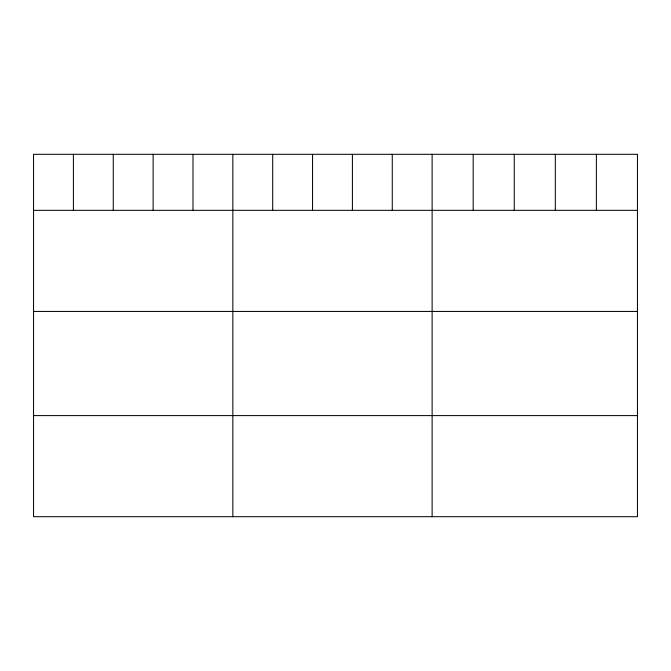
<?xml version="1.0" encoding="UTF-8"?>
<svg xmlns="http://www.w3.org/2000/svg" width="671" height="671" viewBox="0 0 671 671"><rect width="100%" height="100%" fill="white"/><g stroke="black" fill="none" stroke-linecap="round" stroke-linejoin="round"><path stroke-width="1.01" d="M637.45 210.333L637.45 516.695L33.55 516.695L33.55 154.305L637.45 154.305L637.45 210.333L33.55 210.333M33.55 311.436L637.45 311.436M33.55 415.601L637.45 415.601M596.385 154.305L596.385 210.333M555.32 154.305L555.32 210.333M514.254 154.305L514.254 210.333M473.189 154.305L473.189 210.333M432.124 154.305L432.124 516.695M392.267 154.305L392.267 210.333M352.409 154.305L352.409 210.333M312.552 154.305L312.552 210.333M272.694 154.305L272.694 210.333M232.837 154.305L232.837 516.695M192.98 154.305L192.98 210.333M153.122 154.305L153.122 210.333M113.265 154.305L113.265 210.333M73.407 154.305L73.407 210.333"/></g></svg>
